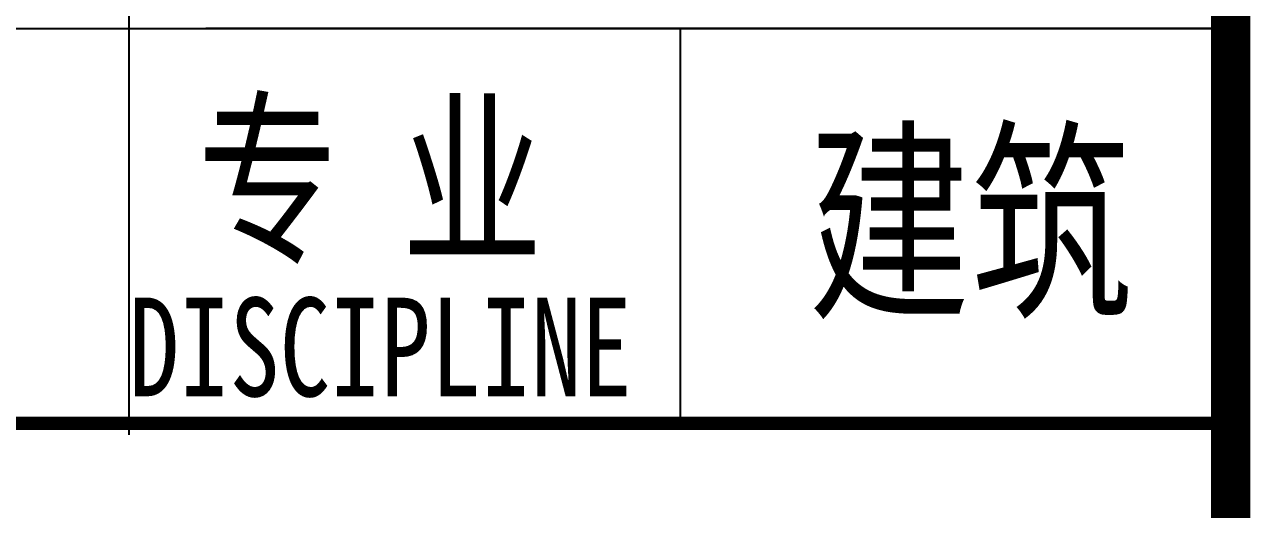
# Model space of a CAD drawing. Extents: x 39238 to 748440, y -374049 to 522939.
# Drawn here: x 559238 to 562897, y 208240 to 209686 of the extents above; entities that cross this region are included whole.
import ezdxf

# ---------------------------------------------------------------- set-up
doc = ezdxf.new("R2010")
doc.units = 0
doc.header["$LTSCALE"] = 1000
doc.header["$MEASUREMENT"] = 0
doc.layers.add('TK', color=126, linetype='Continuous')
doc.layers.add('TWT_TITLE', color=7, linetype='Continuous')
doc.styles.add('-宋体', font='', dxfattribs={"width": 0.8})
doc.styles.get('-宋体').set_extended_font_data('SimSun')

# ---------------------------------------------------------------- blocks, each defined once
blk = doc.blocks.new('jztq')
at = {"layer": 'TK'}
for p, q in [((260878.6, 264513.7), (260878.6, 253890.9)), ((256167.5, 255102), (264167.5, 255102)), ((264167.5, 255102), (261108.7, 255102)), ((262523.9, 255102), (262523.9, 253925.5))]:
    blk.add_line(p, q, dxfattribs=at)
at = {"layer": 'TK', "const_width": 117.6}
blk.add_lwpolyline([(256167.5, 298383.8), (264167.5, 298383.8), (264167.5, 240984.3), (256167.5, 240984.3)], close=True, dxfattribs=at)
at = {"layer": 'TK', "const_width": 40}
blk.add_lwpolyline([(256167.5, 253925.5), (264167.5, 253925.5)], dxfattribs=at)
at = {"layer": 'TK', "style": '-宋体', "width": 0.75}
for s, height, p in [('专', 411.8, (261083.9, 254445.8)), ('业', 411.8, (261692.8, 254444.5)), ('建筑', 472.71, (262906.7, 254287.3)), ('DISCIPLINE', 294.12, (260879.1, 254005.9))]:
    blk.add_text(s, height=height, dxfattribs=at).set_placement(p)

msp = doc.modelspace()

# ---------------------------------------------------------------- linework, layer by layer
at = {"layer": 'TWT_TITLE', "const_width": 100}
msp.add_lwpolyline([(482238, 195555.8), (562838, 195555.8), (562838, 252955.8), (482238, 252955.8)], close=True, dxfattribs=at)

# ---------------------------------------------------------------- block references
msp.add_blockref('jztq', (298670.5, -45428))

doc.saveas('drawing.dxf')
